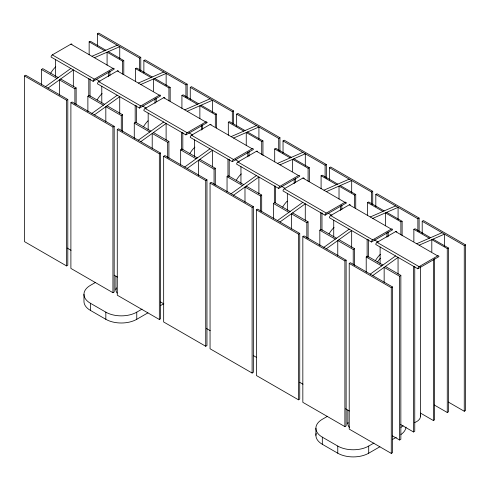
<?xml version="1.0" encoding="UTF-8"?>
<svg xmlns="http://www.w3.org/2000/svg" width="490" height="490" viewBox="0 0 490 490"><rect width="100%" height="100%" fill="white"/><g stroke="black" fill="none" stroke-linecap="round" stroke-linejoin="round"><path stroke-width="0.73" d="M41.497 84.819L41.497 69.513L42.734 68.625L58.194 77.555M45.527 86.65L70.86 68.453M48.002 88.084L73.335 69.886L73.335 86.681M74.897 104.101L74.897 88.8L76.134 87.912L60.668 78.982M87.882 111.597L87.882 96.297L89.119 95.409L104.584 104.339M91.918 113.435L117.251 95.238M94.392 114.862L119.725 96.665L119.725 113.466M121.281 130.885L121.281 115.579L122.518 114.691L107.059 105.767M134.272 138.382L134.272 123.082L135.51 122.194L150.975 131.118M138.309 140.22L163.642 122.022M140.783 141.647L166.11 123.449L166.11 140.25M167.672 157.664L167.672 142.363L168.909 141.475L153.45 132.545M180.663 165.167L180.663 149.86L181.9 148.972L197.36 157.903M184.693 166.998L210.026 148.801M187.168 168.425L212.501 150.228L212.501 167.029M214.063 184.448L214.063 169.148L215.3 168.254L199.834 159.33M227.048 191.945L227.048 176.645L228.285 175.757L243.751 184.681M231.084 193.783L256.417 175.585M233.559 195.21L258.892 177.013L258.892 193.813M260.447 211.227L260.447 195.927L261.685 195.038L246.225 186.114M273.438 218.73L273.438 203.424L274.676 202.535L290.135 211.466M277.475 220.561L302.802 202.364M279.943 221.995L305.276 203.797L305.276 220.592M306.838 238.011L306.838 222.711L308.075 221.823L292.61 212.893M319.829 245.508L319.829 230.208L321.066 229.32L336.526 238.25M323.859 247.346L349.192 229.149M326.334 248.773L351.667 230.576L351.667 247.377M353.229 264.796L353.229 249.49L354.466 248.602L339 239.677M366.214 272.293L366.214 256.993L367.451 256.105L382.917 265.029M370.25 274.131L395.583 255.933M372.725 275.558L398.058 257.36L398.058 274.155M400.851 275.386L400.851 439.297L399.613 440.008L399.613 276.274L400.851 275.386L385.391 266.456M70.915 44.143L112.976 68.422A1.752 1.011 -60 0 1 114.213 69.139L93.131 81.309L51.07 57.03A1.752 1.011 -60 0 1 52.308 54.886L70.915 44.143A1.752 1.011 -60 0 1 71.987 44.241M24.5 75.938L25.737 75.227L67.798 99.507L67.798 265.2L66.56 265.917L24.5 241.637L24.5 75.938L66.56 100.223L67.798 99.507M97.486 46.017L97.486 33.804L98.723 33.087L140.783 57.373L140.783 71.117M93.131 81.309A1.752 1.011 -60 0 1 94.368 79.172L112.976 68.422M117.306 70.928L159.36 95.207A1.752 1.011 -60 0 1 160.597 95.924L139.515 108.094L97.455 83.808A1.752 1.011 -60 0 1 98.692 81.671L117.306 70.928A1.752 1.011 -60 0 1 118.5 71.295M97.486 33.804L139.546 58.083L140.783 57.373M70.891 102.722L72.128 102.006L114.182 126.291L114.182 291.985L112.945 292.702L70.891 268.416L70.891 102.722L112.945 127.002L114.182 126.291M143.87 72.802L143.87 60.582L145.107 59.872L187.168 84.151L187.168 97.896M139.515 108.094A1.752 1.011 -60 0 1 140.753 105.95L159.36 95.207M185.906 134.879A1.752 1.011 -60 0 1 187.143 132.735L205.751 121.992A1.752 1.011 -60 0 1 206.988 122.702L185.906 134.879L143.846 110.593A1.752 1.011 -60 0 1 145.083 108.449L163.691 97.706A1.752 1.011 -60 0 1 164.885 98.074M143.87 60.582L185.931 84.868L187.168 84.151M117.275 129.507L118.513 128.79L160.573 153.07L160.573 318.77L159.336 319.48L117.275 295.201L117.275 129.507L159.336 153.787L160.573 153.07M190.261 99.586L190.261 87.367L191.498 86.65L233.559 110.936L233.559 123.915M210.081 124.491L252.142 148.77A1.752 1.011 -60 0 1 253.379 149.487L232.297 161.657L190.236 137.378A1.752 1.011 -60 0 1 191.474 135.234L210.081 124.491A1.752 1.011 -60 0 1 211.153 124.583M190.261 87.367L232.321 111.647L233.559 110.936M163.666 156.286L164.903 155.575L206.964 179.855L206.964 345.548L205.727 346.265L163.666 321.979L163.666 156.286L205.727 180.571L206.964 179.855M236.652 126.365L236.652 114.152L237.889 113.435L279.943 137.715L279.943 151.459M232.297 161.657A1.752 1.011 -60 0 1 233.528 159.513L252.142 148.77M256.472 151.269L298.526 175.555A1.752 1.011 -60 0 1 299.764 176.265L278.681 188.442L236.621 164.156A1.752 1.011 -60 0 1 237.858 162.012L256.472 151.269A1.752 1.011 -60 0 1 257.667 151.643M236.652 114.152L278.712 138.431L279.943 137.715M210.057 183.07L211.288 182.354L253.348 206.639L253.348 372.333L252.111 373.043L210.057 348.764L210.057 183.07L252.111 207.35L253.348 206.639M283.036 153.15L283.036 140.93L284.274 140.22L326.334 164.499L326.334 178.244M95.636 282.338L90.374 285.376A21.866 12.624 0 0 0 90.374 303.237L90.374 310.378L105.834 319.302A21.866 12.624 0 0 0 136.759 319.302L147.943 312.847M278.681 188.442A1.752 1.011 -60 0 1 279.919 186.298L298.526 175.555M284.249 188.797L302.857 178.054L346.154 203.05L325.072 215.22L283.012 190.941A1.752 1.011 -60 0 1 284.249 188.797L326.309 213.083L344.917 202.333A1.752 1.011 -60 0 1 346.154 203.05M283.036 140.93L325.097 165.216L326.334 164.499M256.442 209.849L257.679 209.138L299.739 233.418L299.739 399.111L298.502 399.828L256.442 375.542L256.442 209.849L298.502 234.134L299.739 233.418M329.427 179.928L329.427 167.715L330.664 166.998L372.725 191.284L372.725 204.263M90.374 303.237L105.834 312.161A21.866 12.624 0 0 0 136.759 312.161L142.026 309.123M160.451 305.625L163.74 303.727M349.248 204.838L391.308 229.118A1.752 1.011 -60 0 1 392.545 229.835L371.457 242.005L329.402 217.719A1.752 1.011 -60 0 1 330.64 215.582L349.248 204.838A1.752 1.011 -60 0 1 350.319 204.93M329.427 167.715L371.487 191.994L372.725 191.284M302.832 236.633L304.07 235.917L346.13 260.202L346.13 425.896L344.893 426.612L302.832 402.327L302.832 236.633L344.893 260.913L346.13 260.202M375.818 206.713L375.818 194.493L377.055 193.783L419.109 218.062L419.109 231.807M371.457 242.005A1.752 1.011 -60 0 1 372.694 239.861L391.308 229.118M395.632 231.617L437.693 255.903A1.752 1.011 -60 0 1 438.93 256.613L417.848 268.79L375.787 244.504A1.752 1.011 -60 0 1 377.024 242.36L395.632 231.617A1.752 1.011 -60 0 1 396.827 231.984M375.818 194.493L417.872 218.779L419.109 218.062M349.217 263.412L350.454 262.701L392.515 286.981L392.515 452.68L391.277 453.391L349.217 429.111L349.217 263.412L391.277 287.697L392.515 286.981M422.202 233.497L422.202 221.278L423.44 220.561L465.5 244.847L465.5 410.54L464.263 411.257L448.43 402.112M417.848 268.79A1.752 1.011 -60 0 1 419.085 266.646L437.693 255.903M422.202 221.278L464.263 245.557L465.5 244.847M327.577 416.249L322.316 419.287A21.866 12.624 0 0 0 322.316 437.147L322.316 444.289L337.775 453.213A21.866 12.624 0 0 0 368.701 453.213L379.891 446.757M322.316 437.147L337.775 446.072A21.866 12.624 0 0 0 368.701 446.072L373.968 443.034M392.392 439.536L396.337 437.258M400.63 424.542L413.517 431.984L414.754 431.267L414.754 266.333M420.481 413.082L433.362 420.524L434.599 419.808L434.599 258.696M434.379 405.059L447.266 412.494L448.503 411.784L448.503 248.05L433.044 239.12M89.149 54.788L89.149 41.828L90.387 41.289L105.846 50.219M92.04 56.24L117.275 45.227M94.417 57.71L119.75 46.66L119.75 58.874M107.083 65.145L107.083 52.185L122.549 61.115L123.786 60.57L123.786 74.345M135.534 81.573L135.534 68.612L136.771 68.073L152.237 76.997M138.431 83.024L163.666 72.012M140.808 84.494L166.141 73.439L166.141 85.658M153.474 91.165L153.474 78.97L168.934 87.894L170.171 87.355L170.171 101.13M181.925 108.351L181.925 95.391L183.162 94.852L198.628 103.782M184.816 109.809L210.057 98.796M187.198 111.279L212.525 100.223L212.525 112.437M199.865 118.709L199.865 105.748L215.324 114.678L216.562 114.139L216.562 127.908M228.316 135.136L228.316 122.175L229.553 121.636L245.012 130.561M231.207 136.588L256.442 125.575M233.583 138.058L258.916 127.002L258.916 139.221M246.25 145.493L246.25 132.533L261.715 141.457L262.952 140.918L262.952 155.459M274.7 161.921L274.7 148.96L275.937 148.421L291.403 157.345M277.591 163.372L302.832 152.359M279.974 164.842L305.307 153.787L305.307 166.006M292.64 171.512L292.64 159.311L308.1 168.242L309.337 167.703L309.337 181.471M321.091 188.699L321.091 175.739L322.328 175.2L337.788 184.13M323.982 190.151L349.217 179.138M326.358 191.621L351.691 180.571L351.691 192.784M339.025 199.056L339.025 186.096L354.49 195.026L355.728 194.481L355.728 208.256M367.482 215.484L367.482 202.523L368.719 201.984L384.178 210.908M370.373 216.935L395.608 205.923M372.749 218.405L398.082 207.35L398.082 219.569M385.416 225.841L385.416 212.881L400.881 221.805L402.119 221.266L402.119 235.8M413.866 241.503L413.866 229.302L415.104 228.763L430.569 237.693M416.757 243.72L441.998 232.707M419.14 245.19L444.473 234.134L444.473 246.348M431.806 251.86L431.806 239.659L447.266 248.589L448.503 248.05M108.321 51.646L123.786 60.57M154.711 78.424L170.171 87.355M201.096 105.209L216.562 114.139M247.487 131.994L262.952 140.918M293.878 158.772L309.337 167.703M340.262 185.557L355.728 194.481M386.653 212.335L402.119 221.266M89.149 41.828L104.609 50.758M135.534 68.612L151 77.536M181.925 95.391L197.39 104.321M228.316 122.175L243.775 131.106M274.7 148.96L290.166 157.884M321.091 175.739L336.55 184.669M367.482 202.523L382.941 211.447M413.866 229.302L429.332 238.232M163.691 97.706L206.988 122.702M96.028 79.178L100.003 81.475M142.412 105.963L146.394 108.259M188.803 132.747L192.778 135.038M235.194 159.526L239.169 161.822M281.579 186.31L284.892 188.221M327.969 213.089L331.944 215.386M374.36 239.873L378.335 242.17M52.308 54.886L94.368 79.172M98.692 81.671L140.753 105.95M145.083 108.449L187.143 132.735M191.474 135.234L233.528 159.513M237.858 162.012L279.919 186.298M330.64 215.582L372.694 239.861M377.024 242.36L419.085 266.646M41.497 69.513L56.956 78.443M74.897 88.8L59.431 79.87L59.431 95.176M87.882 96.297L103.347 105.228M121.281 115.579L105.822 106.655L105.822 121.955M134.272 123.082L149.738 132.006M167.672 142.363L152.212 133.433L152.212 148.74M180.663 149.86L196.123 158.791M214.063 169.148L198.597 160.218L198.597 175.518M227.048 176.645L242.513 185.569M260.447 195.927L244.988 187.002L244.988 202.303M273.438 203.424L288.904 212.354M306.838 222.711L291.372 213.781L291.372 229.087M319.829 230.208L335.289 239.138M353.229 249.49L337.763 240.566L337.763 255.866M366.214 256.993L381.679 265.917M399.613 276.274L384.154 267.344L384.154 282.65M67.167 248.069L71.032 250.304M114.195 275.227L117.416 277.083M160.585 302.005L163.807 303.867M206.327 328.416L210.198 330.646M253.361 355.569L256.582 357.43M299.751 382.353L302.973 384.215M345.493 408.764L349.358 410.994M392.527 435.916L399.613 440.008M464.263 245.557L464.263 411.257M447.266 248.589L447.266 412.494M433.362 259.412L433.362 420.524M420.518 266.597L420.518 416.255M417.872 218.779L417.872 230.992M413.517 266.284L413.517 431.984M400.881 221.805L400.881 234.765M391.277 287.697L391.277 453.391M388.215 231.917L388.215 236.499M386.978 232.628L386.978 237.209M380.118 247.003L380.118 263.804M371.487 191.994L371.487 204.214M368.701 446.072L368.701 453.213M368.37 239.555L368.37 257.115M367.132 239.506L367.132 257.066M354.49 195.026L354.49 207.221M354.466 248.602L354.466 265.378M347.851 410.075L347.851 423.752M344.893 260.913L344.893 426.612M341.824 205.132L341.824 209.714M340.587 205.849L340.587 210.431M337.775 446.072L337.775 453.213M333.733 220.224L333.733 237.019M325.097 165.216L325.097 177.429M321.979 212.77L321.979 230.337M320.742 212.721L320.742 230.288M315.909 428.217L315.909 435.359M308.1 168.242L308.1 181.202M308.075 221.823L308.075 238.593M298.502 234.134L298.502 399.828M295.433 178.348L295.433 182.17M294.196 179.064L294.196 183.646M287.342 193.44L287.342 210.241M278.712 138.431L278.712 150.651M275.588 185.992L275.588 202.787M274.351 185.943L274.351 202.738M261.715 141.457L261.715 154.417M261.685 195.038L261.685 211.809M252.111 207.35L252.111 373.043M249.049 151.569L249.049 156.151M247.811 152.28L247.811 156.861M240.951 166.655L240.951 183.456M232.321 111.647L232.321 123.866M229.204 159.207L229.204 176.768M227.966 159.158L227.966 176.719M215.324 114.678L215.324 126.873M215.3 168.254L215.3 185.03M205.727 180.571L205.727 346.265M202.658 124.785L202.658 129.366M201.421 125.501L201.421 130.083M194.567 139.877L194.567 156.671M185.931 84.868L185.931 97.081M182.813 132.423L182.813 149.989M181.576 132.374L181.576 149.94M168.934 87.894L168.934 100.854M168.909 141.475L168.909 158.246M159.336 153.787L159.336 319.48M156.267 98.006L156.267 101.822M155.036 98.717L155.036 103.298M148.176 113.092L148.176 129.893M139.546 58.083L139.546 70.303M136.759 312.161L136.759 319.302M136.422 105.644L136.422 122.445M135.185 105.595L135.185 122.39M122.549 61.115L122.549 74.076M122.518 114.691L122.518 131.467M115.91 276.164L115.91 289.841M112.945 127.002L112.945 292.702M109.883 71.222L109.883 75.803M108.645 71.938L108.645 76.52M105.834 312.161L105.834 319.302M101.785 86.314L101.785 103.108M90.038 78.859L90.038 96.426M88.8 78.81L88.8 96.377M83.968 294.306L83.968 301.448A21.866 12.624 0 0 0 90.374 310.378M76.134 87.912L76.134 104.682M66.56 100.223L66.56 265.917M55.401 59.529L55.401 76.33M236.254 180.338A17.493 10.1 -60 0 1 241.282 173.913M282.644 207.123A17.493 10.1 -60 0 1 287.158 201.188M329.029 233.902A17.493 10.1 -60 0 1 334.058 227.476M143.478 126.775A17.493 10.1 -60 0 1 147.992 120.84M189.863 153.56A17.493 10.1 -60 0 1 194.898 147.129M322.316 444.289A21.866 12.624 0 0 1 316.179 433.38M406.002 427.09A21.866 12.624 0 0 1 400.912 434.55M403.105 425.602A21.866 12.624 0 0 1 400.912 427.409M349.609 427.543A13.12 7.577 0 0 1 348.053 422.435M50.697 73.212A17.493 10.1 -60 0 1 55.731 66.781M97.087 99.991A17.493 10.1 -60 0 1 102.116 93.566M377.619 261.954A13.095 7.558 -60 0 1 380.399 258.144M375.42 260.686A17.493 10.1 -60 0 1 380.448 254.255M117.141 293.045A13.12 7.577 0 0 1 116.357 287.881M420.316 414.932A13.157 7.595 0 0 1 414.669 422.57M302.857 178.054A1.752 1.011 -60 0 1 304.094 178.77M325.072 215.22A1.752 1.011 -60 0 1 326.309 213.083"/></g></svg>
